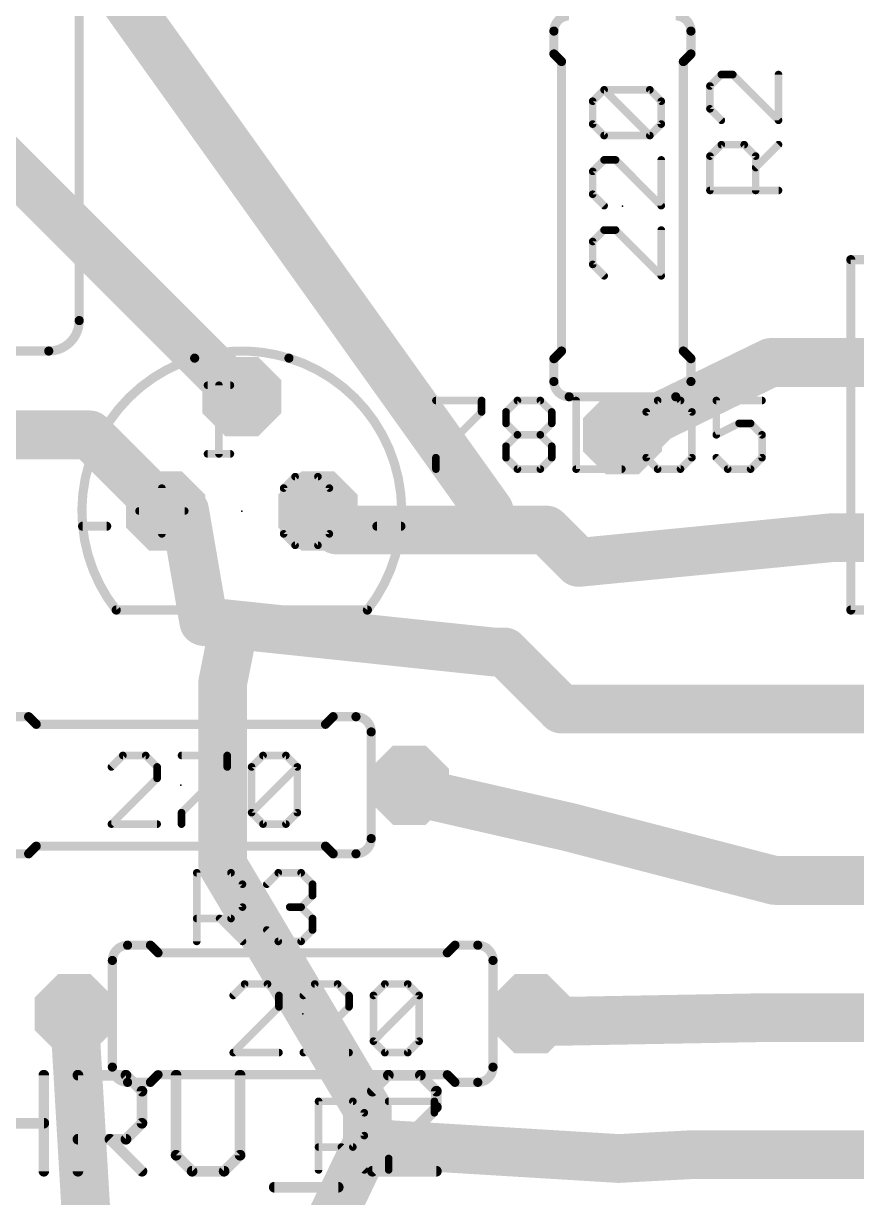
# Model space of a CAD drawing. Extents: x -0.06 to 3.94, y -0.06 to 3.15.
# Drawn here: x 1.307 to 1.854, y 0.649 to 1.42 of the extents above; entities that cross this region are included whole.
import ezdxf

# ---------------------------------------------------------------- set-up
doc = ezdxf.new("R2010")
doc.units = 0
for name, color, linetype in [('16', 175, 'CONTINUOUS'), ('17', 82, 'CONTINUOUS'), ('21', 253, 'CONTINUOUS'), ('23', 7, 'CONTINUOUS'), ('25', 253, 'CONTINUOUS'), ('27', 253, 'CONTINUOUS'), ('51', 253, 'CONTINUOUS')]:
    doc.layers.add(name, color=color, linetype=linetype)

# ---------------------------------------------------------------- blocks, each defined once
blk = doc.blocks.new('OCTAGONP')
at = {"const_width": 0.5}
blk.add_lwpolyline([(-0.25, -0.103553), (-0.25, 0.103553), (-0.103553, 0.25), (0.103553, 0.25), (0.25, 0.103553), (0.25, -0.103553), (0.103553, -0.25), (-0.103553, -0.25), (-0.25, -0.103553), (-0.25, 0.103553)], dxfattribs=at)
blk = doc.blocks.new('RECT')
blk.add_solid([(-0.5, -0.5), (0.5, -0.5), (-0.5, 0.5), (0.5, 0.5)])

msp = doc.modelspace()

# ---------------------------------------------------------------- linework, layer by layer
at = {"layer": '16', "const_width": 0.032}
for points in [[(1.6125, 1.1), (1.3625, 1.45)], [(1.275, 1.35), (1.45, 1.175)], [(1.7975, 1.1975), (1.7, 1.15)], [(2.0475, 1.1975), (1.7975, 1.1975)], [(1.2, 1.15), (1.35, 1.15)], [(1.35, 1.15), (1.4, 1.1)], [(1.4125, 1.1), (1.4, 1.1)], [(1.4125, 1.1), (1.425, 1.0275)], [(1.5125, 1.0875), (1.5, 1.1)], [(1.6125, 1.1), (1.6125, 1.0875)], [(1.6125, 1.0875), (1.5125, 1.0875)], [(1.65, 1.0875), (1.6125, 1.0875)], [(1.67125, 1.06625), (1.65, 1.0875)], [(1.8375, 1.0825), (1.67125, 1.06625)], [(1.8375, 1.0825), (2.2, 1.0825)], [(1.425, 1.0275), (1.615, 1.0075)], [(1.445, 1.025), (1.425, 1.0275)], [(1.4375, 0.9875), (1.445, 1.025)], [(1.615, 1.0075), (1.6225, 1.0075)], [(1.6225, 1.0075), (1.66, 0.97)], [(1.4375, 0.8675), (1.4375, 0.9875)], [(1.66, 0.97), (1.87, 0.97)], [(1.5775, 0.9125), (1.56, 0.92)], [(1.665, 0.8925), (1.5775, 0.9125)], [(1.8, 0.8575), (1.665, 0.8925)], [(1.5325, 0.7075), (1.4375, 0.8675)], [(1.9925, 0.8575), (1.8, 0.8575)], [(1.35, 0.6), (1.34, 0.77)], [(1.635, 0.765), (1.64, 0.77)], [(1.6575, 0.765), (1.635, 0.765)], [(1.795, 0.7675), (1.6575, 0.765)], [(2.09, 0.7675), (1.795, 0.7675)], [(1.5325, 0.7075), (1.5325, 0.685)], [(1.45, 0.5125), (1.5325, 0.685)], [(1.5325, 0.685), (1.6975, 0.675)], [(1.6975, 0.675), (1.745, 0.6775)], [(1.745, 0.6775), (1.88, 0.6775)]]:
    msp.add_lwpolyline(points, dxfattribs=at)
at = {"layer": '16', "const_width": 0.016}
for points in [[(1.7975, 1.2055, 1), (1.7975, 1.1895)], [(1.801004, 1.190308, 1), (1.793996, 1.204692)], [(1.444343, 1.169343, 1), (1.455657, 1.180657)], [(1.355657, 1.155657, 1), (1.344343, 1.144343)], [(1.35, 1.142, 1), (1.35, 1.158)], [(1.696496, 1.157192, 1), (1.703504, 1.142808)], [(1.4, 1.108, 1), (1.4, 1.092)], [(1.394343, 1.094343, 1), (1.405657, 1.105657)], [(1.420384, 1.101359, 1), (1.404616, 1.098641)], [(1.4125, 1.092, 1), (1.4125, 1.108)], [(1.505657, 1.105657, 1), (1.494343, 1.094343)], [(1.6205, 1.1, 1), (1.6045, 1.1)], [(1.60599, 1.09535, 1), (1.61901, 1.10465)], [(1.5125, 1.0955, 1), (1.5125, 1.0795)], [(1.6125, 1.0955, 1), (1.6125, 1.0795)], [(1.6125, 1.0795, 1), (1.6125, 1.0955)], [(1.655657, 1.093157, 1), (1.644343, 1.081843)], [(1.65, 1.0795, 1), (1.65, 1.0955)], [(1.506843, 1.081843, 1), (1.518157, 1.093157)], [(1.6045, 1.0875, 1), (1.6205, 1.0875)], [(1.8375, 1.0905, 1), (1.8375, 1.0745)], [(1.838278, 1.074538, 1), (1.836722, 1.090462)], [(1.670472, 1.074212, 1), (1.672028, 1.058288)], [(1.665593, 1.060593, 1), (1.676907, 1.071907)], [(1.425837, 1.035456, 1), (1.424163, 1.019544)], [(1.425992, 1.035438, 1), (1.424008, 1.019562)], [(1.452845, 1.023431, 1), (1.437155, 1.026569)], [(1.444008, 1.017062, 1), (1.445992, 1.032938)], [(1.417116, 1.026141, 1), (1.432884, 1.028859)], [(1.615, 1.0155, 1), (1.615, 0.9995)], [(1.614163, 0.999544, 1), (1.615837, 1.015456)], [(1.628157, 1.013157, 1), (1.616843, 1.001843)], [(1.6225, 0.9995, 1), (1.6225, 1.0155)], [(1.4455, 0.9875, 1), (1.4295, 0.9875)], [(1.429655, 0.989069, 1), (1.445345, 0.985931)], [(1.66, 0.978, 1), (1.66, 0.962)], [(1.654343, 0.964343, 1), (1.665657, 0.975657)], [(1.563151, 0.927353, 1), (1.556849, 0.912647)], [(1.579283, 0.920299, 1), (1.575717, 0.904701)], [(1.574349, 0.905147, 1), (1.580651, 0.919853)], [(1.667008, 0.900244, 1), (1.662992, 0.884756)], [(1.663217, 0.884701, 1), (1.666783, 0.900299)], [(1.444379, 0.871584, 1), (1.430621, 0.863416)], [(1.4295, 0.8675, 1), (1.4455, 0.8675)], [(1.8, 0.8655, 1), (1.8, 0.8495)], [(1.797992, 0.849756, 1), (1.802008, 0.865244)], [(1.347986, 0.77047, 1), (1.332014, 0.76953)], [(1.635, 0.773, 1), (1.635, 0.757)], [(1.629343, 0.770657, 1), (1.640657, 0.759343)], [(1.645657, 0.764343, 1), (1.634343, 0.775657)], [(1.657355, 0.772999, 1), (1.657645, 0.757001)], [(1.6575, 0.757, 1), (1.6575, 0.773)], [(1.795, 0.7755, 1), (1.795, 0.7595)], [(1.795145, 0.759501, 1), (1.794855, 0.775499)], [(1.5405, 0.7075, 1), (1.5245, 0.7075)], [(1.525621, 0.703416, 1), (1.539379, 0.711584)], [(1.532984, 0.692985, 1), (1.532016, 0.677015)], [(1.539717, 0.681548, 1), (1.525283, 0.688452)], [(1.5245, 0.685, 1), (1.5405, 0.685)], [(1.69708, 0.682989, 1), (1.69792, 0.667011)], [(1.697016, 0.667015, 1), (1.697984, 0.682985)], [(1.745, 0.6855, 1), (1.745, 0.6695)], [(1.74542, 0.669511, 1), (1.74458, 0.685489)]]:
    msp.add_lwpolyline(points, format="xyb", dxfattribs=at)
at = {"layer": '21', "const_width": 0.006}
for points in [[(1.343228, 1.475), (1.343228, 1.225)], [(1.655, 1.415), (1.655, 1.4)], [(1.745, 1.415), (1.745, 1.4)], [(1.66, 1.395), (1.655, 1.4)], [(1.74, 1.395), (1.745, 1.4)], [(1.66, 1.205), (1.66, 1.395)], [(1.74, 1.205), (1.74, 1.395)], [(2.25, 1.265), (1.85, 1.265)], [(1.85, 1.035), (1.85, 1.265)], [(1.323228, 1.205), (1.258228, 1.205)], [(1.66, 1.205), (1.655, 1.2)], [(1.655, 1.185), (1.655, 1.2)], [(1.74, 1.205), (1.745, 1.2)], [(1.745, 1.185), (1.745, 1.2)], [(1.345472, 1.09), (1.36126, 1.09)], [(1.53874, 1.09), (1.554528, 1.09)], [(1.36752, 1.035), (1.53248, 1.035)], [(1.85, 1.035), (2.25, 1.035)], [(1.295, 0.965), (1.31, 0.965)], [(1.315, 0.96), (1.31, 0.965)], [(1.505, 0.96), (1.51, 0.965)], [(1.525, 0.965), (1.51, 0.965)], [(1.315, 0.96), (1.505, 0.96)], [(1.315, 0.88), (1.31, 0.875)], [(1.315, 0.88), (1.505, 0.88)], [(1.505, 0.88), (1.51, 0.875)], [(1.295, 0.875), (1.31, 0.875)], [(1.525, 0.875), (1.51, 0.875)], [(1.375, 0.815), (1.39, 0.815)], [(1.395, 0.81), (1.39, 0.815)], [(1.585, 0.81), (1.59, 0.815)], [(1.605, 0.815), (1.59, 0.815)], [(1.395, 0.81), (1.585, 0.81)], [(1.395, 0.73), (1.39, 0.725)], [(1.395, 0.73), (1.585, 0.73)], [(1.585, 0.73), (1.59, 0.725)], [(1.375, 0.725), (1.39, 0.725)], [(1.605, 0.725), (1.59, 0.725)]]:
    msp.add_lwpolyline(points, dxfattribs=at)
at = {"layer": '21'}
for points, const_width in [([(1.665, 1.425, 0.414214), (1.655, 1.415)], 0.006), ([(1.745, 1.415, 0.414214), (1.735, 1.425)], 0.006), ([(1.6565, 1.415, 1), (1.6535, 1.415)], 0.003), ([(1.7465, 1.415, 1), (1.7435, 1.415)], 0.003), ([(1.6535, 1.415, 1), (1.6565, 1.415)], 0.003), ([(1.7435, 1.415, 1), (1.7465, 1.415)], 0.003), ([(1.656061, 1.401061, 1), (1.653939, 1.398939)], 0.003), ([(1.746061, 1.398939, 1), (1.743939, 1.401061)], 0.003), ([(1.6535, 1.4, 1), (1.6565, 1.4)], 0.003), ([(1.6615, 1.395, 1), (1.6585, 1.395)], 0.003), ([(1.658939, 1.393939, 1), (1.661061, 1.396061)], 0.003), ([(1.7415, 1.395, 1), (1.7385, 1.395)], 0.003), ([(1.738939, 1.396061, 1), (1.741061, 1.393939)], 0.003), ([(1.7435, 1.4, 1), (1.7465, 1.4)], 0.003), ([(1.85, 1.2665, 1), (1.85, 1.2635)], 0.003), ([(1.8515, 1.265, 1), (1.8485, 1.265)], 0.003), ([(1.323228, 1.205, 0.414214), (1.343228, 1.225)], 0.006), ([(1.344728, 1.225, 1), (1.341728, 1.225)], 0.003), ([(1.341728, 1.225, 1), (1.344728, 1.225)], 0.003), ([(1.323228, 1.2065, 1), (1.323228, 1.2035)], 0.003), ([(1.323228, 1.2035, 1), (1.323228, 1.2065)], 0.003), ([(1.419043, 1.200335, 0.526677), (1.367535, 1.035)], 0.006), ([(1.419486, 1.198901, 1), (1.418601, 1.201768)], 0.003), ([(1.53248, 1.035, 0.52668), (1.480976, 1.200331)], 0.006), ([(1.481419, 1.201764, 1), (1.480534, 1.198897)], 0.003), ([(1.6565, 1.2, 1), (1.6535, 1.2)], 0.003), ([(1.653939, 1.201061, 1), (1.656061, 1.198939)], 0.003), ([(1.6585, 1.205, 1), (1.6615, 1.205)], 0.003), ([(1.661061, 1.203939, 1), (1.658939, 1.206061)], 0.003), ([(1.741061, 1.206061, 1), (1.738939, 1.203939)], 0.003), ([(1.7385, 1.205, 1), (1.7415, 1.205)], 0.003), ([(1.7465, 1.2, 1), (1.7435, 1.2)], 0.003), ([(1.743939, 1.198939, 1), (1.746061, 1.201061)], 0.003), ([(1.655, 1.185, 0.414214), (1.665, 1.175)], 0.006), ([(1.6565, 1.185, 1), (1.6535, 1.185)], 0.003), ([(1.735, 1.175, 0.414214), (1.745, 1.185)], 0.006), ([(1.7465, 1.185, 1), (1.7435, 1.185)], 0.003), ([(1.6535, 1.185, 1), (1.6565, 1.185)], 0.003), ([(1.7435, 1.185, 1), (1.7465, 1.185)], 0.003), ([(1.665, 1.1735, 1), (1.665, 1.1765)], 0.003), ([(1.735, 1.1765, 1), (1.735, 1.1735)], 0.003), ([(1.345472, 1.0915, 1), (1.345472, 1.0885)], 0.003), ([(1.36126, 1.0885, 1), (1.36126, 1.0915)], 0.003), ([(1.53874, 1.0915, 1), (1.53874, 1.0885)], 0.003), ([(1.554528, 1.0885, 1), (1.554528, 1.0915)], 0.003), ([(1.36752, 1.0365, 1), (1.36752, 1.0335)], 0.003), ([(1.366357, 1.034071, 1), (1.368713, 1.035929)], 0.003), ([(1.531302, 1.035929, 1), (1.533658, 1.034071)], 0.003), ([(1.53248, 1.0335, 1), (1.53248, 1.0365)], 0.003), ([(1.85, 1.0365, 1), (1.85, 1.0335)], 0.003), ([(1.8485, 1.035, 1), (1.8515, 1.035)], 0.003), ([(1.311061, 0.966061, 1), (1.308939, 0.963939)], 0.003), ([(1.31, 0.9635, 1), (1.31, 0.9665)], 0.003), ([(1.51, 0.9665, 1), (1.51, 0.9635)], 0.003), ([(1.511061, 0.963939, 1), (1.508939, 0.966061)], 0.003), ([(1.535, 0.955, 0.414214), (1.525, 0.965)], 0.006), ([(1.525, 0.9665, 1), (1.525, 0.9635)], 0.003), ([(1.525, 0.9635, 1), (1.525, 0.9665)], 0.003), ([(1.315, 0.9615, 1), (1.315, 0.9585)], 0.003), ([(1.313939, 0.958939, 1), (1.316061, 0.961061)], 0.003), ([(1.503939, 0.961061, 1), (1.506061, 0.958939)], 0.003), ([(1.505, 0.9585, 1), (1.505, 0.9615)], 0.003), ([(1.5335, 0.955, 1), (1.5365, 0.955)], 0.003), ([(1.525, 0.875, 0.414214), (1.535, 0.885)], 0.006), ([(1.5365, 0.885, 1), (1.5335, 0.885)], 0.003), ([(1.315, 0.8815, 1), (1.315, 0.8785)], 0.003), ([(1.316061, 0.878939, 1), (1.313939, 0.881061)], 0.003), ([(1.506061, 0.881061, 1), (1.503939, 0.878939)], 0.003), ([(1.505, 0.8785, 1), (1.505, 0.8815)], 0.003), ([(1.308939, 0.876061, 1), (1.311061, 0.873939)], 0.003), ([(1.31, 0.8735, 1), (1.31, 0.8765)], 0.003), ([(1.51, 0.8765, 1), (1.51, 0.8735)], 0.003), ([(1.508939, 0.873939, 1), (1.511061, 0.876061)], 0.003), ([(1.525, 0.8765, 1), (1.525, 0.8735)], 0.003), ([(1.525, 0.8735, 1), (1.525, 0.8765)], 0.003), ([(1.375, 0.815, 0.414214), (1.365, 0.805)], 0.006), ([(1.375, 0.8165, 1), (1.375, 0.8135)], 0.003), ([(1.375, 0.8135, 1), (1.375, 0.8165)], 0.003), ([(1.391061, 0.816061, 1), (1.388939, 0.813939)], 0.003), ([(1.39, 0.8135, 1), (1.39, 0.8165)], 0.003), ([(1.59, 0.8165, 1), (1.59, 0.8135)], 0.003), ([(1.591061, 0.813939, 1), (1.588939, 0.816061)], 0.003), ([(1.615, 0.805, 0.414214), (1.605, 0.815)], 0.006), ([(1.605, 0.8165, 1), (1.605, 0.8135)], 0.003), ([(1.605, 0.8135, 1), (1.605, 0.8165)], 0.003), ([(1.395, 0.8115, 1), (1.395, 0.8085)], 0.003), ([(1.393939, 0.808939, 1), (1.396061, 0.811061)], 0.003), ([(1.583939, 0.811061, 1), (1.586061, 0.808939)], 0.003), ([(1.585, 0.8085, 1), (1.585, 0.8115)], 0.003), ([(1.3635, 0.805, 1), (1.3665, 0.805)], 0.003), ([(1.6135, 0.805, 1), (1.6165, 0.805)], 0.003), ([(1.365, 0.735, 0.414214), (1.375, 0.725)], 0.006), ([(1.3665, 0.735, 1), (1.3635, 0.735)], 0.003), ([(1.395, 0.7315, 1), (1.395, 0.7285)], 0.003), ([(1.396061, 0.728939, 1), (1.393939, 0.731061)], 0.003), ([(1.586061, 0.731061, 1), (1.583939, 0.728939)], 0.003), ([(1.585, 0.7285, 1), (1.585, 0.7315)], 0.003), ([(1.605, 0.725, 0.414214), (1.615, 0.735)], 0.006), ([(1.6165, 0.735, 1), (1.6135, 0.735)], 0.003), ([(1.375, 0.7265, 1), (1.375, 0.7235)], 0.003), ([(1.375, 0.7235, 1), (1.375, 0.7265)], 0.003), ([(1.388939, 0.726061, 1), (1.391061, 0.723939)], 0.003), ([(1.39, 0.7235, 1), (1.39, 0.7265)], 0.003), ([(1.59, 0.7265, 1), (1.59, 0.7235)], 0.003), ([(1.588939, 0.723939, 1), (1.591061, 0.726061)], 0.003), ([(1.605, 0.7265, 1), (1.605, 0.7235)], 0.003), ([(1.605, 0.7235, 1), (1.605, 0.7265)], 0.003)]:
    msp.add_lwpolyline(points, format="xyb", dxfattribs=dict(at, const_width=const_width))
at = {"layer": '23'}
for p in [(1.7, 1.3), (1.45, 1.1), (1.41, 0.92), (1.49, 0.77)]:
    msp.add_point(p, dxfattribs=at)
at = {"layer": '25'}
for points, const_width in [([(1.764968, 1.386486), (1.757462, 1.37898)], 0.005), ([(1.772474, 1.386486), (1.764968, 1.386486)], 0.005), ([(1.8025, 1.356461), (1.772474, 1.386486)], 0.005), ([(1.8025, 1.386486), (1.8025, 1.356461)], 0.005), ([(1.757462, 1.37898), (1.757462, 1.363967)], 0.005), ([(1.757462, 1.363967), (1.764968, 1.356461)], 0.005), ([(1.757462, 1.332941), (1.764968, 1.340447)], 0.005), ([(1.764968, 1.340447), (1.779981, 1.340447)], 0.005), ([(1.779981, 1.340447), (1.787487, 1.332941)], 0.005), ([(1.787487, 1.325434), (1.8025, 1.340447)], 0.005), ([(1.757462, 1.310421), (1.757462, 1.332941)], 0.005), ([(1.787487, 1.332941), (1.787487, 1.310421)], 0.005), ([(1.8025, 1.310421), (1.757462, 1.310421)], 0.005), ([(1.5775, 1.172538), (1.607526, 1.172538)], 0.005), ([(1.607526, 1.172538), (1.607526, 1.165032)], 0.005), ([(1.623539, 1.165032), (1.631046, 1.172538)], 0.005), ([(1.631046, 1.172538), (1.646058, 1.172538)], 0.005), ([(1.646058, 1.172538), (1.653565, 1.165032)], 0.005), ([(1.669578, 1.172538), (1.669578, 1.1275)], 0.005), ([(1.715618, 1.165032), (1.723124, 1.172538)], 0.005), ([(1.723124, 1.172538), (1.738137, 1.172538)], 0.005), ([(1.738137, 1.172538), (1.745643, 1.165032)], 0.005), ([(1.791683, 1.172538), (1.761657, 1.172538)], 0.005), ([(1.761657, 1.172538), (1.761657, 1.150019)], 0.005), ([(1.607526, 1.165032), (1.5775, 1.135006)], 0.005), ([(1.623539, 1.157526), (1.623539, 1.165032)], 0.005), ([(1.653565, 1.165032), (1.653565, 1.157526)], 0.005), ([(1.715618, 1.135006), (1.715618, 1.165032)], 0.005), ([(1.715618, 1.135006), (1.745643, 1.165032)], 0.005), ([(1.745643, 1.165032), (1.745643, 1.135006)], 0.005), ([(1.631046, 1.150019), (1.623539, 1.157526)], 0.005), ([(1.653565, 1.157526), (1.646058, 1.150019)], 0.005), ([(1.761657, 1.150019), (1.77667, 1.157526)], 0.005), ([(1.77667, 1.157526), (1.784176, 1.157526)], 0.005), ([(1.784176, 1.157526), (1.791683, 1.150019)], 0.005), ([(1.623539, 1.142513), (1.631046, 1.150019)], 0.005), ([(1.631046, 1.150019), (1.646058, 1.150019)], 0.005), ([(1.646058, 1.150019), (1.653565, 1.142513)], 0.005), ([(1.791683, 1.150019), (1.791683, 1.135006)], 0.005), ([(1.623539, 1.135006), (1.623539, 1.142513)], 0.005), ([(1.653565, 1.142513), (1.653565, 1.135006)], 0.005), ([(1.5775, 1.135006), (1.5775, 1.1275)], 0.005), ([(1.631046, 1.1275), (1.623539, 1.135006)], 0.005), ([(1.653565, 1.135006), (1.646058, 1.1275)], 0.005), ([(1.723124, 1.1275), (1.715618, 1.135006)], 0.005), ([(1.745643, 1.135006), (1.738137, 1.1275)], 0.005), ([(1.769163, 1.1275), (1.761657, 1.135006)], 0.005), ([(1.791683, 1.135006), (1.784176, 1.1275)], 0.005), ([(1.646058, 1.1275), (1.631046, 1.1275)], 0.005), ([(1.669578, 1.1275), (1.699604, 1.1275)], 0.005), ([(1.738137, 1.1275), (1.723124, 1.1275)], 0.005), ([(1.784176, 1.1275), (1.769163, 1.1275)], 0.005), ([(1.420421, 0.8175), (1.420421, 0.862538)], 0.005), ([(1.420421, 0.862538), (1.442941, 0.862538)], 0.005), ([(1.442941, 0.862538), (1.450447, 0.855032)], 0.005), ([(1.466461, 0.855032), (1.473967, 0.862538)], 0.005), ([(1.473967, 0.862538), (1.48898, 0.862538)], 0.005), ([(1.48898, 0.862538), (1.496486, 0.855032)], 0.005), ([(1.450447, 0.855032), (1.450447, 0.840019)], 0.005), ([(1.496486, 0.855032), (1.496486, 0.847526)], 0.005), ([(1.496486, 0.847526), (1.48898, 0.840019)], 0.005), ([(1.450447, 0.840019), (1.442941, 0.832513)], 0.005), ([(1.48898, 0.840019), (1.481473, 0.840019)], 0.005), ([(1.48898, 0.840019), (1.496486, 0.832513)], 0.005), ([(1.442941, 0.832513), (1.420421, 0.832513)], 0.005), ([(1.435434, 0.832513), (1.450447, 0.8175)], 0.005), ([(1.496486, 0.832513), (1.496486, 0.825006)], 0.005), ([(1.473967, 0.8175), (1.466461, 0.825006)], 0.005), ([(1.496486, 0.825006), (1.48898, 0.8175)], 0.005), ([(1.48898, 0.8175), (1.473967, 0.8175)], 0.005), ([(1.319991, 0.729703), (1.319991, 0.66665)], 0.007), ([(1.34241, 0.66665), (1.34241, 0.729703)], 0.007), ([(1.34241, 0.729703), (1.373937, 0.729703)], 0.007), ([(1.373937, 0.729703), (1.384446, 0.719195)], 0.007), ([(1.406865, 0.729703), (1.406865, 0.677159)], 0.007), ([(1.448901, 0.677159), (1.448901, 0.729703)], 0.007), ([(1.546284, 0.729703), (1.535775, 0.719195)], 0.007), ([(1.567302, 0.729703), (1.546284, 0.729703)], 0.007), ([(1.577811, 0.719195), (1.567302, 0.729703)], 0.007), ([(1.384446, 0.719195), (1.384446, 0.698177)], 0.007), ([(1.577811, 0.708686), (1.577811, 0.719195)], 0.007), ([(1.500421, 0.6675), (1.500421, 0.712538)], 0.005), ([(1.500421, 0.712538), (1.522941, 0.712538)], 0.005), ([(1.522941, 0.712538), (1.530447, 0.705032)], 0.005), ([(1.535775, 0.66665), (1.577811, 0.708686)], 0.007), ([(1.546461, 0.712538), (1.576486, 0.712538)], 0.005), ([(1.576486, 0.712538), (1.576486, 0.705032)], 0.005), ([(1.277955, 0.698177), (1.319991, 0.698177)], 0.007), ([(1.384446, 0.698177), (1.373937, 0.687668)], 0.007), ([(1.530447, 0.705032), (1.530447, 0.690019)], 0.005), ([(1.576486, 0.705032), (1.546461, 0.675006)], 0.005), ([(1.373937, 0.687668), (1.34241, 0.687668)], 0.007), ([(1.363428, 0.687668), (1.384446, 0.66665)], 0.007), ([(1.530447, 0.690019), (1.522941, 0.682513)], 0.005), ([(1.406865, 0.677159), (1.417374, 0.66665)], 0.007), ([(1.438392, 0.66665), (1.448901, 0.677159)], 0.007), ([(1.522941, 0.682513), (1.500421, 0.682513)], 0.005), ([(1.515434, 0.682513), (1.530447, 0.6675)], 0.005), ([(1.546461, 0.675006), (1.546461, 0.6675)], 0.005), ([(1.417374, 0.66665), (1.438392, 0.66665)], 0.007), ([(1.577811, 0.66665), (1.535775, 0.66665)], 0.007), ([(1.47132, 0.656141), (1.513356, 0.656141)], 0.007)]:
    msp.add_lwpolyline(points, dxfattribs=dict(at, const_width=const_width))
for points, const_width in [([(1.764968, 1.387736, 1), (1.764968, 1.385236)], 0.0025), ([(1.765852, 1.385602, 1), (1.764084, 1.38737)], 0.0025), ([(1.773358, 1.38737, 1), (1.771591, 1.385602)], 0.0025), ([(1.772474, 1.385236, 1), (1.772474, 1.387736)], 0.0025), ([(1.80375, 1.386486, 1), (1.80125, 1.386486)], 0.0025), ([(1.758712, 1.37898, 1), (1.756212, 1.37898)], 0.0025), ([(1.756578, 1.379864, 1), (1.758345, 1.378096)], 0.0025), ([(1.758345, 1.364851, 1), (1.756578, 1.363083)], 0.0025), ([(1.756212, 1.363967, 1), (1.758712, 1.363967)], 0.0025), ([(1.764084, 1.355577, 1), (1.765852, 1.357345)], 0.0025), ([(1.80125, 1.356461, 1), (1.80375, 1.356461)], 0.0025), ([(1.801616, 1.355577, 1), (1.803384, 1.357345)], 0.0025), ([(1.764968, 1.341697, 1), (1.764968, 1.339197)], 0.0025), ([(1.765852, 1.339563, 1), (1.764084, 1.341331)], 0.0025), ([(1.780865, 1.341331, 1), (1.779097, 1.339563)], 0.0025), ([(1.779981, 1.339197, 1), (1.779981, 1.341697)], 0.0025), ([(1.803384, 1.339563, 1), (1.801616, 1.341331)], 0.0025), ([(1.758712, 1.332941, 1), (1.756212, 1.332941)], 0.0025), ([(1.756578, 1.333824, 1), (1.758345, 1.332057)], 0.0025), ([(1.788737, 1.332941, 1), (1.786237, 1.332941)], 0.0025), ([(1.786603, 1.332057, 1), (1.788371, 1.333824)], 0.0025), ([(1.786603, 1.326318, 1), (1.788371, 1.32455)], 0.0025), ([(1.757462, 1.311671, 1), (1.757462, 1.309171)], 0.0025), ([(1.756212, 1.310421, 1), (1.758712, 1.310421)], 0.0025), ([(1.786237, 1.310421, 1), (1.788737, 1.310421)], 0.0025), ([(1.8025, 1.309171, 1), (1.8025, 1.311671)], 0.0025), ([(1.5775, 1.173788, 1), (1.5775, 1.171288)], 0.0025), ([(1.608776, 1.172538, 1), (1.606276, 1.172538)], 0.0025), ([(1.607526, 1.171288, 1), (1.607526, 1.173788)], 0.0025), ([(1.631046, 1.173788, 1), (1.631046, 1.171288)], 0.0025), ([(1.63193, 1.171655, 1), (1.630162, 1.173422)], 0.0025), ([(1.646942, 1.173422, 1), (1.645175, 1.171655)], 0.0025), ([(1.646058, 1.171288, 1), (1.646058, 1.173788)], 0.0025), ([(1.670828, 1.172538, 1), (1.668328, 1.172538)], 0.0025), ([(1.723124, 1.173788, 1), (1.723124, 1.171288)], 0.0025), ([(1.724008, 1.171655, 1), (1.72224, 1.173422)], 0.0025), ([(1.739021, 1.173422, 1), (1.737253, 1.171655)], 0.0025), ([(1.738137, 1.171288, 1), (1.738137, 1.173788)], 0.0025), ([(1.761657, 1.173788, 1), (1.761657, 1.171288)], 0.0025), ([(1.762907, 1.172538, 1), (1.760407, 1.172538)], 0.0025), ([(1.791683, 1.171288, 1), (1.791683, 1.173788)], 0.0025), ([(1.606276, 1.165032, 1), (1.608776, 1.165032)], 0.0025), ([(1.608409, 1.164148, 1), (1.606642, 1.165916)], 0.0025), ([(1.624789, 1.165032, 1), (1.622289, 1.165032)], 0.0025), ([(1.622655, 1.165916, 1), (1.624423, 1.164148)], 0.0025), ([(1.654815, 1.165032, 1), (1.652315, 1.165032)], 0.0025), ([(1.652681, 1.164148, 1), (1.654449, 1.165916)], 0.0025), ([(1.716868, 1.165032, 1), (1.714368, 1.165032)], 0.0025), ([(1.714734, 1.165916, 1), (1.716502, 1.164148)], 0.0025), ([(1.746893, 1.165032, 1), (1.744393, 1.165032)], 0.0025), ([(1.746527, 1.164148, 1), (1.744759, 1.165916)], 0.0025), ([(1.744759, 1.164148, 1), (1.746527, 1.165916)], 0.0025), ([(1.624423, 1.158409, 1), (1.622655, 1.156642)], 0.0025), ([(1.622289, 1.157526, 1), (1.624789, 1.157526)], 0.0025), ([(1.652315, 1.157526, 1), (1.654815, 1.157526)], 0.0025), ([(1.654449, 1.156642, 1), (1.652681, 1.158409)], 0.0025), ([(1.77667, 1.158776, 1), (1.77667, 1.156276)], 0.0025), ([(1.777229, 1.156408, 1), (1.776111, 1.158644)], 0.0025), ([(1.78506, 1.158409, 1), (1.783292, 1.156642)], 0.0025), ([(1.784176, 1.156276, 1), (1.784176, 1.158776)], 0.0025), ([(1.631046, 1.151269, 1), (1.631046, 1.148769)], 0.0025), ([(1.63193, 1.149135, 1), (1.630162, 1.150903)], 0.0025), ([(1.630162, 1.149135, 1), (1.63193, 1.150903)], 0.0025), ([(1.646942, 1.150903, 1), (1.645175, 1.149135)], 0.0025), ([(1.645175, 1.150903, 1), (1.646942, 1.149135)], 0.0025), ([(1.646058, 1.148769, 1), (1.646058, 1.151269)], 0.0025), ([(1.761098, 1.151137, 1), (1.762216, 1.148901)], 0.0025), ([(1.760407, 1.150019, 1), (1.762907, 1.150019)], 0.0025), ([(1.792933, 1.150019, 1), (1.790433, 1.150019)], 0.0025), ([(1.790799, 1.149135, 1), (1.792566, 1.150903)], 0.0025), ([(1.624789, 1.142513, 1), (1.622289, 1.142513)], 0.0025), ([(1.622655, 1.143397, 1), (1.624423, 1.141629)], 0.0025), ([(1.654815, 1.142513, 1), (1.652315, 1.142513)], 0.0025), ([(1.652681, 1.141629, 1), (1.654449, 1.143397)], 0.0025), ([(1.57875, 1.135006, 1), (1.57625, 1.135006)], 0.0025), ([(1.576616, 1.13589, 1), (1.578384, 1.134123)], 0.0025), ([(1.624423, 1.13589, 1), (1.622655, 1.134123)], 0.0025), ([(1.622289, 1.135006, 1), (1.624789, 1.135006)], 0.0025), ([(1.652315, 1.135006, 1), (1.654815, 1.135006)], 0.0025), ([(1.654449, 1.134123, 1), (1.652681, 1.13589)], 0.0025), ([(1.716502, 1.13589, 1), (1.714734, 1.134123)], 0.0025), ([(1.714734, 1.13589, 1), (1.716502, 1.134123)], 0.0025), ([(1.714368, 1.135006, 1), (1.716868, 1.135006)], 0.0025), ([(1.744393, 1.135006, 1), (1.746893, 1.135006)], 0.0025), ([(1.746527, 1.134123, 1), (1.744759, 1.13589)], 0.0025), ([(1.762541, 1.13589, 1), (1.760773, 1.134123)], 0.0025), ([(1.790433, 1.135006, 1), (1.792933, 1.135006)], 0.0025), ([(1.792566, 1.134123, 1), (1.790799, 1.13589)], 0.0025), ([(1.57625, 1.1275, 1), (1.57875, 1.1275)], 0.0025), ([(1.631046, 1.12875, 1), (1.631046, 1.12625)], 0.0025), ([(1.630162, 1.126616, 1), (1.63193, 1.128384)], 0.0025), ([(1.645175, 1.128384, 1), (1.646942, 1.126616)], 0.0025), ([(1.646058, 1.12625, 1), (1.646058, 1.12875)], 0.0025), ([(1.669578, 1.12875, 1), (1.669578, 1.12625)], 0.0025), ([(1.668328, 1.1275, 1), (1.670828, 1.1275)], 0.0025), ([(1.699604, 1.12625, 1), (1.699604, 1.12875)], 0.0025), ([(1.723124, 1.12875, 1), (1.723124, 1.12625)], 0.0025), ([(1.72224, 1.126616, 1), (1.724008, 1.128384)], 0.0025), ([(1.737253, 1.128384, 1), (1.739021, 1.126616)], 0.0025), ([(1.738137, 1.12625, 1), (1.738137, 1.12875)], 0.0025), ([(1.769163, 1.12875, 1), (1.769163, 1.12625)], 0.0025), ([(1.76828, 1.126616, 1), (1.770047, 1.128384)], 0.0025), ([(1.783292, 1.128384, 1), (1.78506, 1.126616)], 0.0025), ([(1.784176, 1.12625, 1), (1.784176, 1.12875)], 0.0025), ([(1.421671, 0.862538, 1), (1.419171, 0.862538)], 0.0025), ([(1.420421, 0.863788, 1), (1.420421, 0.861288)], 0.0025), ([(1.443824, 0.863422, 1), (1.442057, 0.861655)], 0.0025), ([(1.442941, 0.861288, 1), (1.442941, 0.863788)], 0.0025), ([(1.473967, 0.863788, 1), (1.473967, 0.861288)], 0.0025), ([(1.474851, 0.861655, 1), (1.473083, 0.863422)], 0.0025), ([(1.489864, 0.863422, 1), (1.488096, 0.861655)], 0.0025), ([(1.48898, 0.861288, 1), (1.48898, 0.863788)], 0.0025), ([(1.451697, 0.855032, 1), (1.449197, 0.855032)], 0.0025), ([(1.449563, 0.854148, 1), (1.451331, 0.855916)], 0.0025), ([(1.465577, 0.855916, 1), (1.467345, 0.854148)], 0.0025), ([(1.497736, 0.855032, 1), (1.495236, 0.855032)], 0.0025), ([(1.495602, 0.854148, 1), (1.49737, 0.855916)], 0.0025), ([(1.495236, 0.847526, 1), (1.497736, 0.847526)], 0.0025), ([(1.49737, 0.846642, 1), (1.495602, 0.848409)], 0.0025), ([(1.449197, 0.840019, 1), (1.451697, 0.840019)], 0.0025), ([(1.451331, 0.839135, 1), (1.449563, 0.840903)], 0.0025), ([(1.481473, 0.841269, 1), (1.481473, 0.838769)], 0.0025), ([(1.489864, 0.840903, 1), (1.488096, 0.839135)], 0.0025), ([(1.488096, 0.840903, 1), (1.489864, 0.839135)], 0.0025), ([(1.48898, 0.838769, 1), (1.48898, 0.841269)], 0.0025), ([(1.420421, 0.833763, 1), (1.420421, 0.831263)], 0.0025), ([(1.436318, 0.833397, 1), (1.43455, 0.831629)], 0.0025), ([(1.442057, 0.833397, 1), (1.443824, 0.831629)], 0.0025), ([(1.442941, 0.831263, 1), (1.442941, 0.833763)], 0.0025), ([(1.497736, 0.832513, 1), (1.495236, 0.832513)], 0.0025), ([(1.495602, 0.831629, 1), (1.49737, 0.833397)], 0.0025), ([(1.467345, 0.82589, 1), (1.465577, 0.824123)], 0.0025), ([(1.495236, 0.825006, 1), (1.497736, 0.825006)], 0.0025), ([(1.49737, 0.824123, 1), (1.495602, 0.82589)], 0.0025), ([(1.419171, 0.8175, 1), (1.421671, 0.8175)], 0.0025), ([(1.449563, 0.816616, 1), (1.451331, 0.818384)], 0.0025), ([(1.473967, 0.81875, 1), (1.473967, 0.81625)], 0.0025), ([(1.473083, 0.816616, 1), (1.474851, 0.818384)], 0.0025), ([(1.488096, 0.818384, 1), (1.489864, 0.816616)], 0.0025), ([(1.48898, 0.81625, 1), (1.48898, 0.81875)], 0.0025), ([(1.321741, 0.729703, 1), (1.318241, 0.729703)], 0.0035), ([(1.34416, 0.729703, 1), (1.34066, 0.729703)], 0.0035), ([(1.34241, 0.731453, 1), (1.34241, 0.727953)], 0.0035), ([(1.375174, 0.730941, 1), (1.372699, 0.728466)], 0.0035), ([(1.373937, 0.727953, 1), (1.373937, 0.731453)], 0.0035), ([(1.408615, 0.729703, 1), (1.405115, 0.729703)], 0.0035), ([(1.450651, 0.729703, 1), (1.447151, 0.729703)], 0.0035), ([(1.546284, 0.731453, 1), (1.546284, 0.727953)], 0.0035), ([(1.547521, 0.728466, 1), (1.545046, 0.730941)], 0.0035), ([(1.568539, 0.730941, 1), (1.566064, 0.728466)], 0.0035), ([(1.567302, 0.727953, 1), (1.567302, 0.731453)], 0.0035), ([(1.386196, 0.719195, 1), (1.382696, 0.719195)], 0.0035), ([(1.383208, 0.717957, 1), (1.385683, 0.720432)], 0.0035), ([(1.534537, 0.720432, 1), (1.537012, 0.717957)], 0.0035), ([(1.579561, 0.719195, 1), (1.576061, 0.719195)], 0.0035), ([(1.576573, 0.717957, 1), (1.579048, 0.720432)], 0.0035), ([(1.501671, 0.712538, 1), (1.499171, 0.712538)], 0.0025), ([(1.500421, 0.713788, 1), (1.500421, 0.711288)], 0.0025), ([(1.523824, 0.713422, 1), (1.522057, 0.711655)], 0.0025), ([(1.522941, 0.711288, 1), (1.522941, 0.713788)], 0.0025), ([(1.546461, 0.713788, 1), (1.546461, 0.711288)], 0.0025), ([(1.577736, 0.712538, 1), (1.575236, 0.712538)], 0.0025), ([(1.576061, 0.708686, 1), (1.579561, 0.708686)], 0.0035), ([(1.579048, 0.707448, 1), (1.576573, 0.709923)], 0.0035), ([(1.576486, 0.711288, 1), (1.576486, 0.713788)], 0.0025), ([(1.319991, 0.696427, 1), (1.319991, 0.699927)], 0.0035), ([(1.385683, 0.696939, 1), (1.383208, 0.699414)], 0.0035), ([(1.531697, 0.705032, 1), (1.529197, 0.705032)], 0.0025), ([(1.529563, 0.704148, 1), (1.531331, 0.705916)], 0.0025), ([(1.575236, 0.705032, 1), (1.577736, 0.705032)], 0.0025), ([(1.57737, 0.704148, 1), (1.575602, 0.705916)], 0.0025), ([(1.382696, 0.698177, 1), (1.386196, 0.698177)], 0.0035), ([(1.34241, 0.689418, 1), (1.34241, 0.685918)], 0.0035), ([(1.364665, 0.688905, 1), (1.36219, 0.68643)], 0.0035), ([(1.372699, 0.688905, 1), (1.375174, 0.68643)], 0.0035), ([(1.373937, 0.685918, 1), (1.373937, 0.689418)], 0.0035), ([(1.529197, 0.690019, 1), (1.531697, 0.690019)], 0.0025), ([(1.531331, 0.689135, 1), (1.529563, 0.690903)], 0.0025), ([(1.408102, 0.678396, 1), (1.405627, 0.675921)], 0.0035), ([(1.405115, 0.677159, 1), (1.408615, 0.677159)], 0.0035), ([(1.447151, 0.677159, 1), (1.450651, 0.677159)], 0.0035), ([(1.450138, 0.675921, 1), (1.447663, 0.678396)], 0.0035), ([(1.500421, 0.683763, 1), (1.500421, 0.681263)], 0.0025), ([(1.516318, 0.683397, 1), (1.51455, 0.681629)], 0.0025), ([(1.522057, 0.683397, 1), (1.523824, 0.681629)], 0.0025), ([(1.522941, 0.681263, 1), (1.522941, 0.683763)], 0.0025), ([(1.547711, 0.675006, 1), (1.545211, 0.675006)], 0.0025), ([(1.545577, 0.67589, 1), (1.547345, 0.674123)], 0.0025), ([(1.318241, 0.66665, 1), (1.321741, 0.66665)], 0.0035), ([(1.34066, 0.66665, 1), (1.34416, 0.66665)], 0.0035), ([(1.383208, 0.665412, 1), (1.385683, 0.667887)], 0.0035), ([(1.417374, 0.6684, 1), (1.417374, 0.6649)], 0.0035), ([(1.416136, 0.665412, 1), (1.418611, 0.667887)], 0.0035), ([(1.437154, 0.667887, 1), (1.439629, 0.665412)], 0.0035), ([(1.438392, 0.6649, 1), (1.438392, 0.6684)], 0.0035), ([(1.499171, 0.6675, 1), (1.501671, 0.6675)], 0.0025), ([(1.529563, 0.666616, 1), (1.531331, 0.668384)], 0.0025), ([(1.534537, 0.667887, 1), (1.537012, 0.665412)], 0.0035), ([(1.535775, 0.6684, 1), (1.535775, 0.6649)], 0.0035), ([(1.545211, 0.6675, 1), (1.547711, 0.6675)], 0.0025), ([(1.577811, 0.6649, 1), (1.577811, 0.6684)], 0.0035), ([(1.47132, 0.657891, 1), (1.47132, 0.654391)], 0.0035), ([(1.513356, 0.654391, 1), (1.513356, 0.657891)], 0.0035)]:
    msp.add_lwpolyline(points, format="xyb", dxfattribs=dict(at, const_width=const_width))
at = {"layer": '27', "const_width": 0.005}
for points in [[(1.680462, 1.36898), (1.687968, 1.376486)], [(1.687968, 1.376486), (1.717994, 1.376486)], [(1.717994, 1.346461), (1.687968, 1.376486)], [(1.717994, 1.376486), (1.7255, 1.36898)], [(1.680462, 1.353967), (1.680462, 1.36898)], [(1.7255, 1.36898), (1.7255, 1.353967)], [(1.687968, 1.346461), (1.680462, 1.353967)], [(1.7255, 1.353967), (1.717994, 1.346461)], [(1.717994, 1.346461), (1.687968, 1.346461)], [(1.687968, 1.330447), (1.680462, 1.32294)], [(1.680462, 1.32294), (1.680462, 1.307928)], [(1.695474, 1.330447), (1.687968, 1.330447)], [(1.7255, 1.300421), (1.695474, 1.330447)], [(1.7255, 1.330447), (1.7255, 1.300421)], [(1.680462, 1.307928), (1.687968, 1.300421)], [(1.687968, 1.284408), (1.680462, 1.276901)], [(1.680462, 1.276901), (1.680462, 1.261888)], [(1.695474, 1.284408), (1.687968, 1.284408)], [(1.7255, 1.254382), (1.695474, 1.284408)], [(1.7255, 1.284408), (1.7255, 1.254382)], [(1.680462, 1.261888), (1.687968, 1.254382)], [(1.371888, 0.939538), (1.364382, 0.932032)], [(1.386901, 0.939538), (1.371888, 0.939538)], [(1.394408, 0.932032), (1.386901, 0.939538)], [(1.410421, 0.939538), (1.440447, 0.939538)], [(1.440447, 0.939538), (1.440447, 0.932032)], [(1.456461, 0.932032), (1.463967, 0.939538)], [(1.463967, 0.939538), (1.47898, 0.939538)], [(1.47898, 0.939538), (1.486486, 0.932032)], [(1.394408, 0.924526), (1.394408, 0.932032)], [(1.440447, 0.932032), (1.410421, 0.902006)], [(1.456461, 0.902006), (1.456461, 0.932032)], [(1.456461, 0.902006), (1.486486, 0.932032)], [(1.486486, 0.932032), (1.486486, 0.902006)], [(1.364382, 0.8945), (1.394408, 0.924526)], [(1.410421, 0.902006), (1.410421, 0.8945)], [(1.463967, 0.8945), (1.456461, 0.902006)], [(1.486486, 0.902006), (1.47898, 0.8945)], [(1.394408, 0.8945), (1.364382, 0.8945)], [(1.47898, 0.8945), (1.463967, 0.8945)], [(1.451888, 0.789538), (1.444382, 0.782032)], [(1.466901, 0.789538), (1.451888, 0.789538)], [(1.474408, 0.782032), (1.466901, 0.789538)], [(1.497928, 0.789538), (1.490421, 0.782032)], [(1.51294, 0.789538), (1.497928, 0.789538)], [(1.520447, 0.782032), (1.51294, 0.789538)], [(1.536461, 0.782032), (1.543967, 0.789538)], [(1.543967, 0.789538), (1.55898, 0.789538)], [(1.55898, 0.789538), (1.566486, 0.782032)], [(1.474408, 0.774526), (1.474408, 0.782032)], [(1.520447, 0.774526), (1.520447, 0.782032)], [(1.536461, 0.752006), (1.536461, 0.782032)], [(1.536461, 0.752006), (1.566486, 0.782032)], [(1.566486, 0.782032), (1.566486, 0.752006)], [(1.444382, 0.7445), (1.474408, 0.774526)], [(1.490421, 0.7445), (1.520447, 0.774526)], [(1.543967, 0.7445), (1.536461, 0.752006)], [(1.566486, 0.752006), (1.55898, 0.7445)], [(1.474408, 0.7445), (1.444382, 0.7445)], [(1.520447, 0.7445), (1.490421, 0.7445)], [(1.55898, 0.7445), (1.543967, 0.7445)]]:
    msp.add_lwpolyline(points, dxfattribs=at)
at = {"layer": '27', "const_width": 0.0025}
for points in [[(1.687968, 1.377736, 1), (1.687968, 1.375236)], [(1.688852, 1.37737, 1), (1.687084, 1.375602)], [(1.688852, 1.375602, 1), (1.687084, 1.37737)], [(1.718877, 1.37737, 1), (1.71711, 1.375602)], [(1.717994, 1.375236, 1), (1.717994, 1.377736)], [(1.681712, 1.36898, 1), (1.679212, 1.36898)], [(1.679578, 1.369864, 1), (1.681345, 1.368096)], [(1.72675, 1.36898, 1), (1.72425, 1.36898)], [(1.724616, 1.368096, 1), (1.726384, 1.369864)], [(1.681345, 1.354851, 1), (1.679578, 1.353083)], [(1.726384, 1.353083, 1), (1.724616, 1.354851)], [(1.679212, 1.353967, 1), (1.681712, 1.353967)], [(1.687968, 1.347711, 1), (1.687968, 1.345211)], [(1.687084, 1.345577, 1), (1.688852, 1.347344)], [(1.71711, 1.347344, 1), (1.718877, 1.345577)], [(1.71711, 1.345577, 1), (1.718877, 1.347344)], [(1.717994, 1.345211, 1), (1.717994, 1.347711)], [(1.72425, 1.353967, 1), (1.72675, 1.353967)], [(1.681712, 1.32294, 1), (1.679212, 1.32294)], [(1.687968, 1.331697, 1), (1.687968, 1.329197)], [(1.688852, 1.329563, 1), (1.687084, 1.331331)], [(1.696358, 1.331331, 1), (1.694591, 1.329563)], [(1.695474, 1.329197, 1), (1.695474, 1.331697)], [(1.72675, 1.330447, 1), (1.72425, 1.330447)], [(1.679578, 1.323824, 1), (1.681345, 1.322057)], [(1.681345, 1.308812, 1), (1.679578, 1.307044)], [(1.679212, 1.307928, 1), (1.681712, 1.307928)], [(1.687084, 1.299537, 1), (1.688852, 1.301305)], [(1.724616, 1.299537, 1), (1.726384, 1.301305)], [(1.72425, 1.300421, 1), (1.72675, 1.300421)], [(1.681712, 1.276901, 1), (1.679212, 1.276901)], [(1.687968, 1.285658, 1), (1.687968, 1.283158)], [(1.688852, 1.283524, 1), (1.687084, 1.285291)], [(1.696358, 1.285291, 1), (1.694591, 1.283524)], [(1.695474, 1.283158, 1), (1.695474, 1.285658)], [(1.72675, 1.284408, 1), (1.72425, 1.284408)], [(1.679578, 1.277785, 1), (1.681345, 1.276017)], [(1.681345, 1.262772, 1), (1.679578, 1.261005)], [(1.679212, 1.261888, 1), (1.681712, 1.261888)], [(1.687084, 1.253498, 1), (1.688852, 1.255266)], [(1.724616, 1.253498, 1), (1.726384, 1.255266)], [(1.72425, 1.254382, 1), (1.72675, 1.254382)], [(1.371888, 0.940788, 1), (1.371888, 0.938288)], [(1.372772, 0.938655, 1), (1.371005, 0.940422)], [(1.387785, 0.940422, 1), (1.386017, 0.938655)], [(1.386901, 0.938288, 1), (1.386901, 0.940788)], [(1.410421, 0.940788, 1), (1.410421, 0.938288)], [(1.441697, 0.939538, 1), (1.439197, 0.939538)], [(1.440447, 0.938288, 1), (1.440447, 0.940788)], [(1.463967, 0.940788, 1), (1.463967, 0.938288)], [(1.464851, 0.938655, 1), (1.463083, 0.940422)], [(1.479864, 0.940422, 1), (1.478096, 0.938655)], [(1.47898, 0.938288, 1), (1.47898, 0.940788)], [(1.363498, 0.932916, 1), (1.365266, 0.931148)], [(1.395658, 0.932032, 1), (1.393158, 0.932032)], [(1.393524, 0.931148, 1), (1.395291, 0.932916)], [(1.439197, 0.932032, 1), (1.441697, 0.932032)], [(1.441331, 0.931148, 1), (1.439563, 0.932916)], [(1.457711, 0.932032, 1), (1.455211, 0.932032)], [(1.455577, 0.932916, 1), (1.457344, 0.931148)], [(1.487736, 0.932032, 1), (1.485236, 0.932032)], [(1.48737, 0.931148, 1), (1.485602, 0.932916)], [(1.485602, 0.931148, 1), (1.48737, 0.932916)], [(1.393158, 0.924526, 1), (1.395658, 0.924526)], [(1.395291, 0.923642, 1), (1.393524, 0.925409)], [(1.411671, 0.902006, 1), (1.409171, 0.902006)], [(1.409537, 0.90289, 1), (1.411305, 0.901123)], [(1.457344, 0.90289, 1), (1.455577, 0.901123)], [(1.455577, 0.90289, 1), (1.457344, 0.901123)], [(1.455211, 0.902006, 1), (1.457711, 0.902006)], [(1.485236, 0.902006, 1), (1.487736, 0.902006)], [(1.48737, 0.901123, 1), (1.485602, 0.90289)], [(1.364382, 0.89575, 1), (1.364382, 0.89325)], [(1.363498, 0.895384, 1), (1.365266, 0.893616)], [(1.394408, 0.89325, 1), (1.394408, 0.89575)], [(1.409171, 0.8945, 1), (1.411671, 0.8945)], [(1.463967, 0.89575, 1), (1.463967, 0.89325)], [(1.463083, 0.893616, 1), (1.464851, 0.895384)], [(1.478096, 0.895384, 1), (1.479864, 0.893616)], [(1.47898, 0.89325, 1), (1.47898, 0.89575)], [(1.451888, 0.790788, 1), (1.451888, 0.788288)], [(1.452772, 0.788655, 1), (1.451005, 0.790422)], [(1.467785, 0.790422, 1), (1.466017, 0.788655)], [(1.466901, 0.788288, 1), (1.466901, 0.790788)], [(1.497928, 0.790788, 1), (1.497928, 0.788288)], [(1.498812, 0.788655, 1), (1.497044, 0.790422)], [(1.513824, 0.790422, 1), (1.512057, 0.788655)], [(1.51294, 0.788288, 1), (1.51294, 0.790788)], [(1.543967, 0.790788, 1), (1.543967, 0.788288)], [(1.544851, 0.788655, 1), (1.543083, 0.790422)], [(1.559864, 0.790422, 1), (1.558096, 0.788655)], [(1.55898, 0.788288, 1), (1.55898, 0.790788)], [(1.443498, 0.782916, 1), (1.445266, 0.781148)], [(1.475658, 0.782032, 1), (1.473158, 0.782032)], [(1.473524, 0.781148, 1), (1.475291, 0.782916)], [(1.489537, 0.782916, 1), (1.491305, 0.781148)], [(1.521697, 0.782032, 1), (1.519197, 0.782032)], [(1.519563, 0.781148, 1), (1.521331, 0.782916)], [(1.537711, 0.782032, 1), (1.535211, 0.782032)], [(1.535577, 0.782916, 1), (1.537344, 0.781148)], [(1.567736, 0.782032, 1), (1.565236, 0.782032)], [(1.56737, 0.781148, 1), (1.565602, 0.782916)], [(1.565602, 0.781148, 1), (1.56737, 0.782916)], [(1.473158, 0.774526, 1), (1.475658, 0.774526)], [(1.475291, 0.773642, 1), (1.473524, 0.775409)], [(1.519197, 0.774526, 1), (1.521697, 0.774526)], [(1.521331, 0.773642, 1), (1.519563, 0.775409)], [(1.537344, 0.75289, 1), (1.535577, 0.751123)], [(1.535577, 0.75289, 1), (1.537344, 0.751123)], [(1.535211, 0.752006, 1), (1.537711, 0.752006)], [(1.565236, 0.752006, 1), (1.567736, 0.752006)], [(1.56737, 0.751123, 1), (1.565602, 0.75289)], [(1.444382, 0.74575, 1), (1.444382, 0.74325)], [(1.443498, 0.745384, 1), (1.445266, 0.743616)], [(1.474408, 0.74325, 1), (1.474408, 0.74575)], [(1.490421, 0.74575, 1), (1.490421, 0.74325)], [(1.489537, 0.745384, 1), (1.491305, 0.743616)], [(1.520447, 0.74325, 1), (1.520447, 0.74575)], [(1.543967, 0.74575, 1), (1.543967, 0.74325)], [(1.543083, 0.743616, 1), (1.544851, 0.745384)], [(1.558096, 0.745384, 1), (1.559864, 0.743616)], [(1.55898, 0.74325, 1), (1.55898, 0.74575)]]:
    msp.add_lwpolyline(points, format="xyb", dxfattribs=at)
at = {"layer": '51'}
for points, const_width in [([(1.480957, 1.200335, 0.150761), (1.419043, 1.200335)], 0.006), ([(1.418601, 1.201768, 1), (1.419486, 1.198901)], 0.003), ([(1.480514, 1.198901, 1), (1.481399, 1.201768)], 0.003), ([(1.4275, 1.183788, 1), (1.4275, 1.181288)], 0.0025), ([(1.436256, 1.182538, 1), (1.433756, 1.182538)], 0.0025), ([(1.442513, 1.181288, 1), (1.442513, 1.183788)], 0.0025), ([(1.665, 1.1765, 1), (1.665, 1.1735)], 0.003), ([(1.706, 1.165, 1), (1.694, 1.165)], 0.012), ([(1.735, 1.1735, 1), (1.735, 1.1765)], 0.003), ([(1.694, 1.15, 1), (1.706, 1.15)], 0.012), ([(1.4275, 1.13875, 1), (1.4275, 1.13625)], 0.0025), ([(1.433756, 1.1375, 1), (1.436256, 1.1375)], 0.0025), ([(1.442513, 1.13625, 1), (1.442513, 1.13875)], 0.0025), ([(1.398763, 1.115032, 1), (1.396263, 1.115032)], 0.0025), ([(1.47875, 1.115032, 1), (1.47625, 1.115032)], 0.0025), ([(1.485006, 1.123788, 1), (1.485006, 1.121288)], 0.0025), ([(1.48589, 1.121655, 1), (1.484123, 1.123422)], 0.0025), ([(1.500903, 1.123422, 1), (1.499135, 1.121655)], 0.0025), ([(1.500019, 1.121288, 1), (1.500019, 1.123788)], 0.0025), ([(1.508776, 1.115032, 1), (1.506276, 1.115032)], 0.0025), ([(1.476616, 1.115916, 1), (1.478384, 1.114148)], 0.0025), ([(1.506642, 1.114148, 1), (1.508409, 1.115916)], 0.0025), ([(1.3825, 1.101269, 1), (1.3825, 1.098769)], 0.0025), ([(1.412526, 1.098769, 1), (1.412526, 1.101269)], 0.0025), ([(1.478384, 1.08589, 1), (1.476616, 1.084123)], 0.0025), ([(1.508409, 1.084123, 1), (1.506642, 1.08589)], 0.0025), ([(1.396263, 1.085006, 1), (1.398763, 1.085006)], 0.0025), ([(1.47625, 1.085006, 1), (1.47875, 1.085006)], 0.0025), ([(1.485006, 1.07875, 1), (1.485006, 1.07625)], 0.0025), ([(1.484123, 1.076616, 1), (1.48589, 1.078384)], 0.0025), ([(1.499135, 1.078384, 1), (1.500903, 1.076616)], 0.0025), ([(1.500019, 1.07625, 1), (1.500019, 1.07875)], 0.0025), ([(1.506276, 1.085006, 1), (1.508776, 1.085006)], 0.0025), ([(1.5365, 0.955, 1), (1.5335, 0.955)], 0.003), ([(1.545, 0.926, 1), (1.545, 0.914)], 0.012), ([(1.56, 0.914, 1), (1.56, 0.926)], 0.012), ([(1.5335, 0.885, 1), (1.5365, 0.885)], 0.003), ([(1.3665, 0.805, 1), (1.3635, 0.805)], 0.003), ([(1.6165, 0.805, 1), (1.6135, 0.805)], 0.003), ([(1.34, 0.776, 1), (1.34, 0.764)], 0.012), ([(1.355, 0.764, 1), (1.355, 0.776)], 0.012), ([(1.625, 0.776, 1), (1.625, 0.764)], 0.012), ([(1.64, 0.764, 1), (1.64, 0.776)], 0.012), ([(1.3635, 0.735, 1), (1.3665, 0.735)], 0.003), ([(1.6135, 0.735, 1), (1.6165, 0.735)], 0.003)]:
    msp.add_lwpolyline(points, format="xyb", dxfattribs=dict(at, const_width=const_width))
for points, const_width in [([(1.4275, 1.182538), (1.442513, 1.182538)], 0.005), ([(1.435006, 1.1375), (1.435006, 1.182538)], 0.005), ([(1.665, 1.175), (1.735, 1.175)], 0.006), ([(1.7, 1.165), (1.7, 1.15)], 0.024), ([(1.4275, 1.1375), (1.442513, 1.1375)], 0.005), ([(1.397513, 1.115032), (1.397513, 1.085006)], 0.005), ([(1.485006, 1.122538), (1.4775, 1.115032)], 0.005), ([(1.4775, 1.115032), (1.4775, 1.085006)], 0.005), ([(1.500019, 1.122538), (1.485006, 1.122538)], 0.005), ([(1.507526, 1.115032), (1.500019, 1.122538)], 0.005), ([(1.507526, 1.085006), (1.507526, 1.115032)], 0.005), ([(1.3825, 1.100019), (1.412526, 1.100019)], 0.005), ([(1.4775, 1.085006), (1.485006, 1.0775)], 0.005), ([(1.500019, 1.0775), (1.507526, 1.085006)], 0.005), ([(1.485006, 1.0775), (1.500019, 1.0775)], 0.005), ([(1.535, 0.955), (1.535, 0.885)], 0.006), ([(1.56, 0.92), (1.545, 0.92)], 0.024), ([(1.365, 0.805), (1.365, 0.735)], 0.006), ([(1.615, 0.805), (1.615, 0.735)], 0.006), ([(1.355, 0.77), (1.34, 0.77)], 0.024), ([(1.64, 0.77), (1.625, 0.77)], 0.024)]:
    msp.add_lwpolyline(points, dxfattribs=dict(at, const_width=const_width))

# ---------------------------------------------------------------- block references
at = {"layer": '17', "xscale": 0.052, "yscale": 0.052}
for p in [(1.45, 1.175), (1.45, 1.175), (1.4, 1.1), (1.4, 1.1), (1.5, 1.1), (1.5, 1.1)]:
    msp.add_blockref('OCTAGONP', p, dxfattribs=at)
for p, rotation in [((1.7, 1.15), 270), ((1.7, 1.15), 270), ((1.56, 0.92), 180), ((1.56, 0.92), 180), ((1.34, 0.77), 180), ((1.34, 0.77), 180), ((1.64, 0.77), 180), ((1.64, 0.77), 180)]:
    msp.add_blockref('OCTAGONP', p, dxfattribs=dict(at, rotation=rotation))
at = {"layer": '51', "xscale": 0.01, "yscale": 0.024}
for p, rotation in [((1.7, 1.17), 270), ((1.54, 0.92), 180), ((1.36, 0.77), 180), ((1.62, 0.77), 180)]:
    msp.add_blockref('RECT', p, dxfattribs=dict(at, rotation=rotation))

doc.saveas('drawing.dxf')
